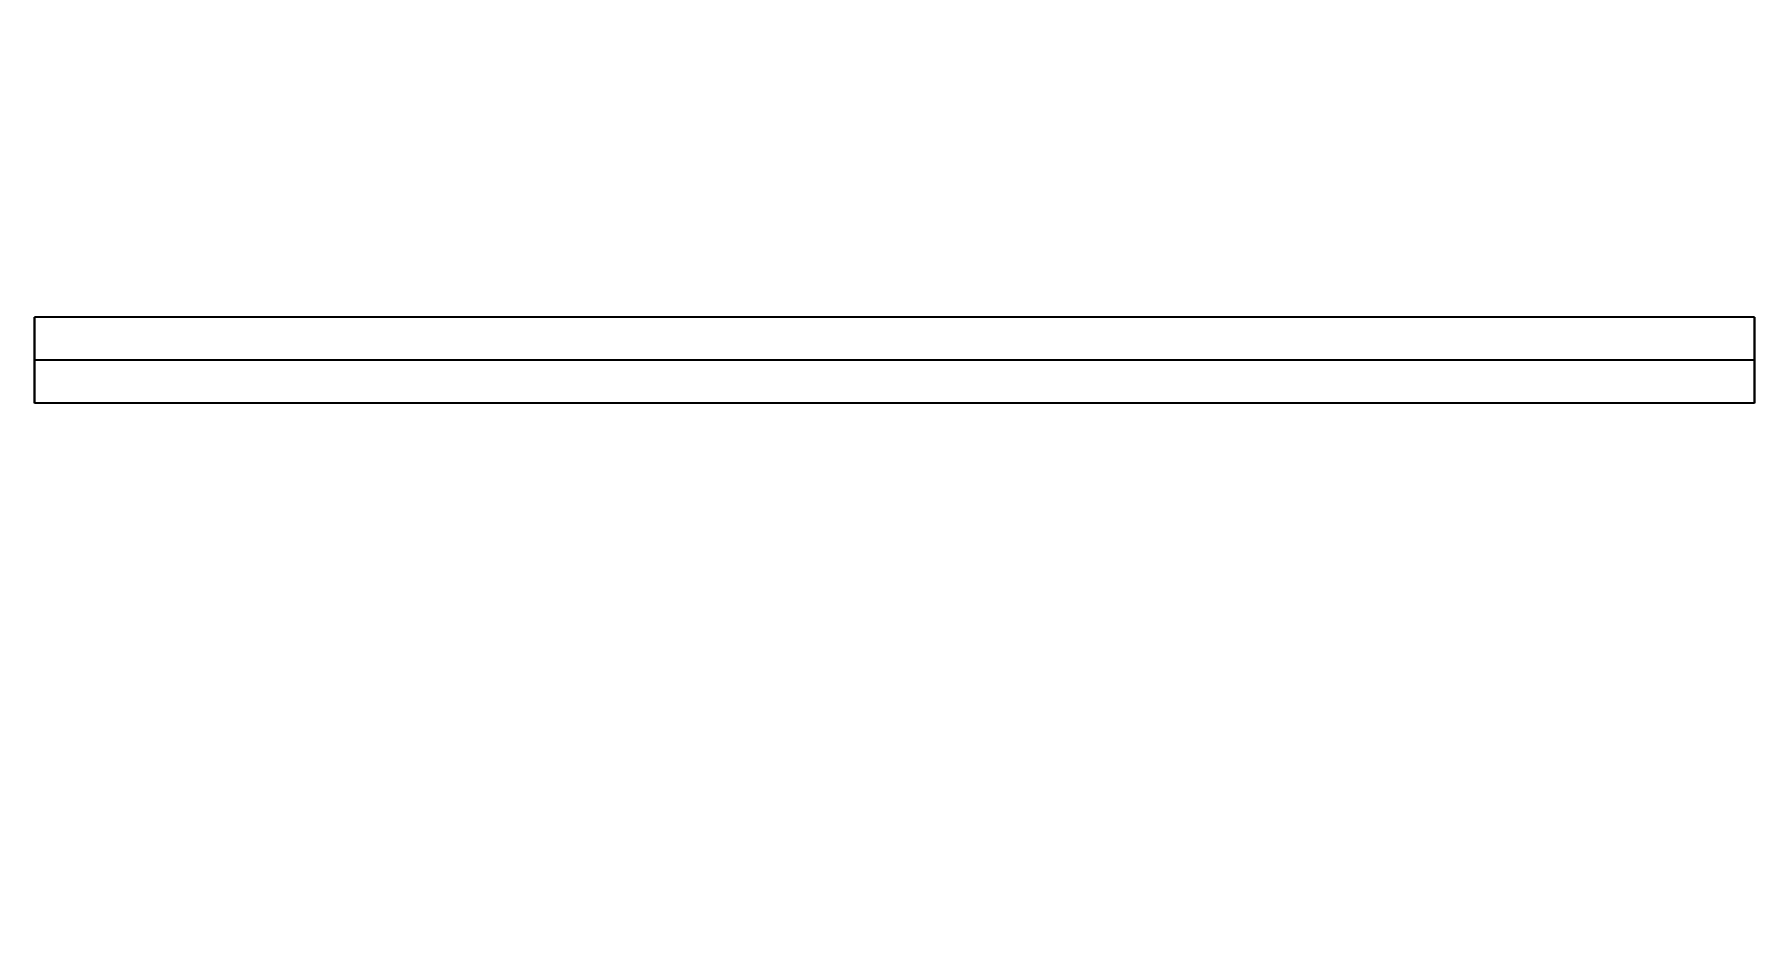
# Model space of a CAD drawing. Header units: millimetres. Extents: x -200 to 0, y -66 to 38.
import ezdxf

# ---------------------------------------------------------------- set-up
doc = ezdxf.new("R2010")
doc.units = ezdxf.units.MM

msp = doc.modelspace()

# ---------------------------------------------------------------- linework, layer by layer
at = {"extrusion": (-1, 1.83697e-16, 0)}
for p, q in [((0, 5), (-200, 5)), ((-200, 0, -5), (-200, 5)), ((-200, 5), (-200, 0, 5)), ((0, 0, -5), (0, 5)), ((0, 5), (0, 0, 5)), ((0, 0), (-200, 0)), ((0, 0, 5), (-200, 0, 5)), ((0, 0, -5), (-200, 0, -5)), ((-200, 0, 5), (-200, -5)), ((-200, -5), (-200, 0, -5)), ((0, 0, 5), (0, -5)), ((0, -5), (0, 0, -5)), ((0, -5), (-200, -5))]:
    msp.add_line(p, q, dxfattribs=at)

# ---------------------------------------------------------------- texts
msp.add_text('X', height=125, dxfattribs=at).set_placement((-41.65, -63.17, 200))

doc.saveas('drawing.dxf')
